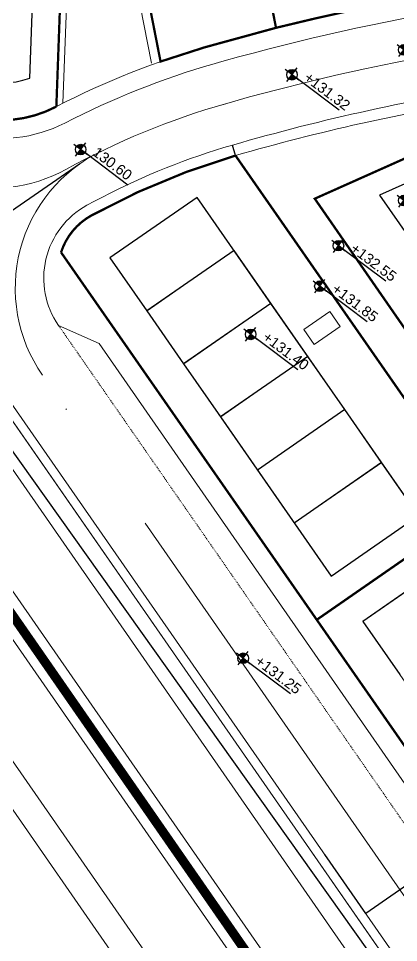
# Model space of a CAD drawing. Header units: inches. Extents: x 2 to 806, y 2 to 666.
# Drawn here: x 187.8 to 228.9, y 149.5 to 249.7 of the extents above; entities that cross this region are included whole.
import ezdxf
from ezdxf.enums import TextEntityAlignment as Align

# ---------------------------------------------------------------- set-up
doc = ezdxf.new("R2010")
doc.units = ezdxf.units.IN
doc.header["$MEASUREMENT"] = 0
for name, pattern in [('( Hidden )', [0.375, 0.25, -0.125]), ('ACAD_ISO04W100', [30, 24, -3, 0, -3]), ('DASHED', [0.75, 0.5, -0.25]), ('DASHED2', [0.375, 0.25, -0.125])]:
    doc.linetypes.add(name, pattern=pattern)
for name, color, linetype in [('.', 7, 'Continuous'), ('ASPHALT', 4, 'Continuous'), ('City_Axies', 10, 'Continuous'), ('City_Edge', 6, 'Continuous'), ('city_green', 3, 'Continuous'), ('City_road', 170, 'Continuous'), ('CL', 1, 'ACAD_ISO04W100'), ('comments', 1, 'Continuous'), ('ELV2', 4, 'Continuous'), ('pathway levels', 250, 'Continuous'), ('PAVEMENT', 2, 'Continuous'), ('set pack', 253, 'DASHED2')]:
    doc.layers.add(name, color=color, linetype=linetype)
doc.styles.add('SDC-TEXT', font='arial.ttf')
doc.linetypes.add('FENCELINE2', pattern='A,0.25,-0.1,[132,ltypeshp.shx,S=0.1,R=0,X=-0.1,Y=0],-0.1,1', length=1.45)

# ---------------------------------------------------------------- blocks, each defined once
blk = doc.blocks.new('*U289')
for points in [[(0, 1.02, 0.414214), (-1.02, 0), (0, 0)], [(0, -1.02, 0.414214), (1.02, 0), (0, 0)]]:
    blk.add_hatch(color=256).paths.add_polyline_path(points)
for p, q in [((1.62, 0), (-1.62, 0)), ((0, -1.62), (0, 1.62)), ((0, 0), (1.62, 0)), ((11.38, 0), (1.62, 0))]:
    blk.add_line(p, q)
blk.add_circle((0, 0), 1.02)
at = {"style": 'SDC-TEXT'}
blk.add_attdef('LEVEL', text='', height=2, dxfattribs=at).set_placement((2.24, 2.53), align=Align.TOP_LEFT)
blk.add_attdef('T.O.C.', (2.24, -2.56), '', height=2, dxfattribs=at)
blk = doc.blocks.new('*U291')
for points in [[(0, 1.02, 0.414214), (-1.02, 0), (0, 0)], [(0, -1.02, 0.414214), (1.02, 0), (0, 0)]]:
    blk.add_hatch(color=256).paths.add_polyline_path(points)
for p, q in [((1.62, 0), (-1.62, 0)), ((0, -1.62), (0, 1.62)), ((0, 0), (1.62, 0)), ((11.38, 0), (1.62, 0))]:
    blk.add_line(p, q)
blk.add_circle((0, 0), 1.02)
at = {"style": 'SDC-TEXT'}
blk.add_attdef('LEVEL', text='', height=2, dxfattribs=at).set_placement((2.24, 2.53), align=Align.TOP_LEFT)
blk.add_attdef('T.O.C.', (2.24, -2.56), '', height=2, dxfattribs=at)
blk = doc.blocks.new('*U277')
for points in [[(0, 1.02, 0.414214), (-1.02, 0), (0, 0)], [(0, -1.02, 0.414214), (1.02, 0), (0, 0)]]:
    blk.add_hatch(color=256).paths.add_polyline_path(points)
for p, q in [((1.62, 0), (-1.62, 0)), ((0, -1.62), (0, 1.62)), ((0, 0), (1.62, 0)), ((11.38, 0), (1.62, 0))]:
    blk.add_line(p, q)
blk.add_circle((0, 0), 1.02)
at = {"style": 'SDC-TEXT'}
blk.add_attdef('LEVEL', text='', height=2, dxfattribs=at).set_placement((2.24, 2.53), align=Align.TOP_LEFT)
blk.add_attdef('T.O.C.', (2.24, -2.56), '', height=2, dxfattribs=at)
blk = doc.blocks.new('*U272')
for points in [[(0, 1.02, 0.414214), (-1.02, 0), (0, 0)], [(0, -1.02, 0.414214), (1.02, 0), (0, 0)]]:
    blk.add_hatch(color=256).paths.add_polyline_path(points)
for p, q in [((1.62, 0), (-1.62, 0)), ((0, -1.62), (0, 1.62)), ((0, 0), (1.62, 0)), ((11.38, 0), (1.62, 0))]:
    blk.add_line(p, q)
blk.add_circle((0, 0), 1.02)
at = {"style": 'SDC-TEXT'}
blk.add_attdef('LEVEL', text='', height=2, dxfattribs=at).set_placement((2.24, 2.53), align=Align.TOP_LEFT)
blk.add_attdef('T.O.C.', (2.24, -2.56), '', height=2, dxfattribs=at)
blk = doc.blocks.new('*U268')
for points in [[(0, 1.02, 0.414214), (-1.02, 0), (0, 0)], [(0, -1.02, 0.414214), (1.02, 0), (0, 0)]]:
    blk.add_hatch(color=256).paths.add_polyline_path(points)
for p, q in [((1.62, 0), (-1.62, 0)), ((0, -1.62), (0, 1.62)), ((0, 0), (1.62, 0)), ((11.38, 0), (1.62, 0))]:
    blk.add_line(p, q)
blk.add_circle((0, 0), 1.02)
at = {"style": 'SDC-TEXT'}
blk.add_attdef('LEVEL', text='', height=2, dxfattribs=at).set_placement((2.24, 2.53), align=Align.TOP_LEFT)
blk.add_attdef('T.O.C.', (2.24, -2.56), '', height=2, dxfattribs=at)
blk = doc.blocks.new('*U114')
for points in [[(0, 1.02, 0.414214), (-1.02, 0), (0, 0)], [(0, -1.02, 0.414214), (1.02, 0), (0, 0)]]:
    blk.add_hatch(color=256).paths.add_polyline_path(points)
for p, q in [((1.62, 0), (-1.62, 0)), ((0, -1.62), (0, 1.62)), ((0, 0), (1.62, 0)), ((11.38, 0), (1.62, 0))]:
    blk.add_line(p, q)
blk.add_circle((0, 0), 1.02)
at = {"style": 'SDC-TEXT'}
blk.add_attdef('LEVEL', text='', height=2, dxfattribs=at).set_placement((2.24, 2.53), align=Align.TOP_LEFT)
blk.add_attdef('T.O.C.', (2.24, -2.56), '', height=2, dxfattribs=at)
blk = doc.blocks.new('*U444')
for points in [[(0, 1.02, 0.414214), (-1.02, 0), (0, 0)], [(0, -1.02, 0.414214), (1.02, 0), (0, 0)]]:
    blk.add_hatch(color=256).paths.add_polyline_path(points)
for p, q in [((1.62, 0), (-1.62, 0)), ((0, -1.62), (0, 1.62)), ((0, 0), (1.62, 0)), ((11.38, 0), (1.62, 0))]:
    blk.add_line(p, q)
blk.add_circle((0, 0), 1.02)
at = {"style": 'SDC-TEXT'}
blk.add_attdef('LEVEL', text='', height=2, dxfattribs=at).set_placement((2.24, 2.53), align=Align.TOP_LEFT)
blk.add_attdef('T.O.C.', (2.24, -2.56), '', height=2, dxfattribs=at)
blk = doc.blocks.new('*U433')
for points in [[(0, 1.02, 0.414214), (-1.02, 0), (0, 0)], [(0, -1.02, 0.414214), (1.02, 0), (0, 0)]]:
    blk.add_hatch(color=256).paths.add_polyline_path(points)
for p, q in [((1.62, 0), (-1.62, 0)), ((0, -1.62), (0, 1.62)), ((0, 0), (1.62, 0)), ((11.38, 0), (1.62, 0))]:
    blk.add_line(p, q)
blk.add_circle((0, 0), 1.02)
at = {"style": 'SDC-TEXT'}
blk.add_attdef('LEVEL', text='', height=2, dxfattribs=at).set_placement((2.24, 2.53), align=Align.TOP_LEFT)
blk.add_attdef('T.O.C.', (2.24, -2.56), '', height=2, dxfattribs=at)

msp = doc.modelspace()

# ---------------------------------------------------------------- hatches: boundary and pattern name
at = {"layer": '.', "linetype": 'ByBlock', "true_color": 0x136734, "transparency": 33554633}
h = msp.add_hatch(dxfattribs=at)
h.set_pattern_fill('ANSI31', color=116, angle=-55.14992)
h.set_pattern_definition([(349.850078208, (-1019091.39202, 51543.46572), (0.022028057086, 0.123043751166), [])])
h.paths.add_polyline_path([(263.375, 286.7), (263.063, 294.597, 0.3598822), (261.362, 296.496), (242.44, 299.346, 0.4750516), (240.145, 297.261), (240.807, 284.94, 0.4333597), (243.041, 283.061, -0.0051454), (248.601, 283.665, -0.0594987), (248.703, 283.756, -0.326149), (249.382, 283.741, -0.0111596), (261.478, 284.623, 0.4109268)])
h.paths.add_polyline_path([(260.747, 285.289, 0.0143823), (243.669, 283.967, -0.4297056), (241.459, 285.849), (240.89, 296.441, -0.4750516), (243.185, 298.526), (260.686, 295.89, -0.3598822), (262.386, 293.991), (262.648, 287.366, -0.4115782)], flags=16)
h.paths.add_polyline_path([(249.897, 294.481, -0.0439538), (249.819, 294.416, -1), (249.161, 295.362, -0.8526477), (249.95, 294.543), (250.066, 294.456)], flags=0)
h.paths.add_polyline_path([(235.258, 284.084), (234.539, 298.911, 0.3573486), (232.839, 300.792), (208.407, 304.472, 0.4007439), (206.147, 302.883), (201.325, 278.559, 0.5493095), (203.768, 276.228, -0.0255366), (233.541, 282.007, 0.3874726)])
h.paths.add_polyline_path([(232.815, 282.61, 0.0240854), (204.661, 277.169, -0.5481949), (202.225, 279.501), (206.704, 302.092, -0.4007439), (208.964, 303.68), (232.168, 300.185, -0.3573486), (233.867, 298.305), (234.528, 284.687, -0.3868605)], flags=16)
h.paths.add_polyline_path([(216.32, 290.223, -1), (215.662, 291.168, -1)], flags=0)
h.paths.add_polyline_path([(190.541, 276.048), (181.25, 289.44, -0.0298599), (180.58, 290.541, 0.0312712), (180.675, 289.041), (190.907, 274.293, 0.6620973), (194.512, 275.044), (200.111, 303.289, 0.4142136), (198.538, 305.639), (191.884, 306.959, 0.0127104), (191.783, 306.976, 0.6559619), (180.675, 289.041, -0.179795), (179.397, 296.857, -0.4223894), (191.682, 306.283, -0.0127104), (191.747, 306.272), (197.715, 305.089, -0.4142136), (199.288, 302.738), (194.146, 276.8, -0.6620973)])
h.paths.add_polyline_path([(367.809, 211.193), (379.765, 194.026, 0.4143525), (382.55, 193.528), (391.27, 199.607), (390.87, 200.181), (382.724, 194.503, -0.4143525), (379.939, 195), (368.998, 210.711, -0.5412294), (370.252, 213.816, 0.0690633), (417.362, 230.094, -0.3737364), (419.907, 229.458), (423.008, 225.028, -0.4147835), (422.513, 222.241), (395.792, 203.612), (396.192, 203.038), (423.489, 222.068, 0.4147835), (423.983, 224.855), (420.131, 230.358, 0.3746856), (417.58, 230.991, -0.071377), (369.075, 214.3, 0.5430658)])
h.paths.add_polyline_path([(216.763, 290.104), (221.797, 286.317), (222.834, 287.694), (217.8, 291.482)], flags=8)
edge = h.paths.add_edge_path(flags=17)
edge.add_line((400.253, 208.792), (395.864, 212.094))
edge = h.paths.add_edge_path(flags=17)
edge.add_arc((395.135, 212.643), 0.576, -55.14992, 304.85008)
edge = h.paths.add_edge_path(flags=17)
edge.add_line((395.864, 212.094), (394.406, 213.191))
edge = h.paths.add_edge_path(flags=17)
edge.add_line((395.135, 212.643), (395.864, 212.094))
edge = h.paths.add_edge_path(flags=17)
edge.add_line((394.587, 211.914), (395.684, 213.372))
h.paths.add_polyline_path([(395.908, 212.052), (400.941, 208.264), (401.978, 209.642), (396.945, 213.429)], flags=25)
h.paths.add_polyline_path([(399.422, 214.163), (402.902, 209.172), (405.325, 210.861), (401.845, 215.852)], flags=25)

# ---------------------------------------------------------------- linework, layer by layer
at = {"linetype": 'ByBlock', "lineweight": 0}
for p, q in [((268.103, 68.277), (95.635, 316.887)), ((95.635, 316.887), (268.103, 68.277)), ((277.947, 75.14), (132.229, 285.19))]:
    msp.add_line(p, q, dxfattribs=at)
at = {"layer": 'ASPHALT', "lineweight": 0}
for p, q in [((270.373, 86.057), (132.229, 285.19)), ((266.201, 93.826), (186.657, 208.487))]:
    msp.add_line(p, q, dxfattribs=at)
at = {"layer": 'ASPHALT', "color": 0, "linetype": '( Hidden )', "lineweight": 0, "ltscale": 0.35}
msp.add_line((273.596, 98.955), (192.105, 216.424), dxfattribs=at)
at = {"layer": 'ASPHALT', "lineweight": 0}
msp.add_lwpolyline([(274.186, 102.491), (273.596, 98.955, 0.4148853), (290.318, 95.951), (320.79, 117.194, 0.4135401), (323.037, 129.707), (247.427, 238.7, 0.2783845), (238.808, 242.197, 0.0336588), (209.098, 235.423, 0.0480664), (195.173, 229.446, 0.4453041), (192.105, 216.424), (196.503, 214.47), (274.186, 102.491)], format="xyb", dxfattribs=at)
for centre, radius, start, end in [((275.19, 13.236), 240.834, 81.23648, 106.08774), ((233.153, 160.175), 88, 105.96491, 117.31168), ((185.894, 251.693), 15, 214.75015, 297.31168)]:
    msp.add_arc(centre, radius, start, end, dxfattribs=at)
at = {"layer": 'City_Axies', "lineweight": 0}
msp.add_line((267.934, 68.521), (95.635, 316.887), dxfattribs=at)
at = {"layer": 'City_Edge', "lineweight": 0, "ltscale": 10}
for p, q in [((271.485, 47.612), (115.088, 273.056)), ((275.486, 73.424), (178.37, 213.416))]:
    msp.add_line(p, q, dxfattribs=at)
at = {"layer": 'city_green', "lineweight": 0}
for p, q in [((284.905, 46.69), (118.321, 286.818)), ((282.44, 44.98), (115.856, 285.108))]:
    msp.add_line(p, q, dxfattribs=at)
at = {"layer": 'City_road', "lineweight": 0}
msp.add_line((249.539, 73.983), (112.622, 271.348), dxfattribs=at)
at = {"layer": 'CL', "lineweight": 0, "ltscale": 5}
msp.add_line((269.899, 96.391), (190.355, 211.052), dxfattribs=at)
for centre, radius, start, end in [((275.19, 13.236), 236.334, 81.23648, 106.08774), ((233.153, 160.175), 83.5, 105.96491, 118.81832), ((203.912, 220.457), 16.5, 115.87705, 214.75015), ((184.95, 247.79), 16.5, 254.78697, 298.81832)]:
    msp.add_arc(centre, radius, start, end, dxfattribs=at)
at = {"layer": 'comments', "color": 3, "linetype": 'ByBlock', "lineweight": 0}
msp.add_line((193.587, 268.287), (192.578, 240.509), dxfattribs=at)
at = {"layer": 'comments', "color": 3, "linetype": 'ByBlock'}
for p, q in [((211.267, 234.833), (210.938, 235.967)), ((194.369, 233.917), (176.431, 221.473))]:
    msp.add_line(p, q, dxfattribs=at)
at = {"layer": 'comments', "color": 6, "linetype": 'ByBlock'}
msp.add_lwpolyline([(588.492, 237.295), (510.786, 237.222), (277.947, 75.14), (129.763, 283.482), (124.064, 297.288), (124.072, 309.621), (131.269, 325.395), (377.067, 498.452), (416.657, 517.574)], dxfattribs=at)
at = {"layer": 'comments', "color": 3, "linetype": 'ByBlock', "lineweight": 0}
msp.add_lwpolyline([(224.168, 277.835, 0.0242751), (198.761, 271.644, 0.3869235), (197.366, 269.341), (202.168, 244.834)], format="xyb", dxfattribs=at)
at = {"layer": 'comments', "color": 3, "linetype": 'ByBlock'}
msp.add_lwpolyline([(189.63, 261.264), (183.899, 266.81), (170.777, 257.706), (178.506, 246.566, 0.340529), (188.975, 243.237)], format="xyb", close=True, dxfattribs=at)
msp.add_lwpolyline([(246.354, 229.705), (241.3, 237.01), (226.872, 230.563), (233.594, 220.855)], close=True, dxfattribs=at)
for points in [[(215.101, 218.813), (207.107, 230.306), (197.653, 223.747), (201.65, 218)], [(211.104, 224.559), (201.65, 218), (205.646, 212.253)], [(219.098, 213.066), (215.101, 218.813), (205.646, 212.253), (209.643, 206.506)], [(223.094, 207.319), (219.098, 213.066), (209.643, 206.506), (221.633, 189.266)], [(227.091, 201.572), (223.094, 207.319), (213.64, 200.759)], [(276.898, 203.628), (284.236, 193.534), (225.364, 152.692), (220.923, 159.093)], [(221.633, 189.266), (231.088, 195.825), (227.091, 201.572), (217.637, 195.013)], [(238.507, 185.158), (234.514, 190.899), (225.059, 184.34), (229.052, 178.599)]]:
    msp.add_lwpolyline(points, dxfattribs=at)
at = {"layer": 'PAVEMENT', "lineweight": 0}
msp.add_line((281.664, 95.957), (192.373, 224.345), dxfattribs=at)
at = {"layer": 'PAVEMENT', "linetype": 'FENCELINE2', "lineweight": 0, "ltscale": 70, "const_width": 0.125}
msp.add_lwpolyline([(616.534, 519.432), (512.15, 519.427), (501.15, 513.927), (485.678, 513.926, 0.4142116), (478.678, 506.926), (465.678, 506.907, 0.4091423), (458.8, 513.905, 0.0259271), (445.386, 513.442, -0.0645411), (439.735, 513.682), (429.633, 515.432, 0.0875473), (420.809, 514.605, 0.085404), (379.355, 495.17), (139.972, 328.291, 0.4135441), (132.229, 285.19), (277.947, 75.14), (509.122, 236.296), (657.544, 236.301)], format="xyb", dxfattribs=at)
at = {"layer": 'PAVEMENT', "lineweight": 0}
msp.add_lwpolyline([(245.42, 238.013, 0.2928363), (238.59, 240.947, 0.0303637), (211.28, 234.838)], format="xyb", dxfattribs=at)
for centre, radius, start, end in [((275.19, 13.236), 242.834, 81.23648, 106.08774), ((233.153, 160.175), 90, 105.96491, 117.30755), ((185.901, 251.696), 13, 214.753, 297.30755), ((233.193, 160.093), 77.891, 106.33973, 118.80019), ((199.041, 222.215), 7, 118.80393, 162.28344)]:
    msp.add_arc(centre, radius, start, end, dxfattribs=at)
at = {"layer": 'set pack', "linetype": 'DASHED', "lineweight": 0, "ltscale": 70}
for p, q in [((203.149, 245.026), (198.132, 270.631)), ((191.864, 240.145), (192.823, 266.524)), ((192.709, 263.385), (191.988, 243.544)), ((188.975, 243.237), (189.63, 261.264)), ((197.692, 223.774), (207.107, 230.306)), ((231.088, 195.825), (207.107, 230.306)), ((201.682, 218.023), (211.137, 224.582)), ((221.633, 189.266), (197.699, 223.681)), ((205.673, 212.271), (215.127, 218.831)), ((209.663, 206.52), (219.117, 213.079)), ((213.653, 200.769), (223.108, 207.328)), ((217.643, 195.017), (227.098, 201.577)), ((221.633, 189.266), (231.088, 195.825)), ((225.059, 184.34), (234.514, 190.899)), ((249.036, 149.864), (225.059, 184.34))]:
    msp.add_line(p, q, dxfattribs=at)
at = {"layer": 'set pack', "color": 1, "linetype": 'DASHED', "lineweight": 0, "ltscale": 70}
for p, q in [((300.988, 105.827), (211.267, 234.833)), ((230.107, 215.372), (219.85, 230.163)), ((220.066, 184.527), (237.731, 196.783))]:
    msp.add_line(p, q, dxfattribs=at)
at = {"layer": 'set pack', "color": 5, "linetype": '( Hidden )', "lineweight": 0, "ltscale": 250, "const_width": 1}
msp.add_lwpolyline([(677.534, 535.434), (456.038, 535.425, 0.1530333), (370.462, 508.476), (95.635, 316.887), (268.103, 68.277), (509.122, 236.296), (677.544, 236.302)], format="xyb", close=True, dxfattribs=at)
at = {"layer": 'set pack', "color": 5, "linetype": '( Hidden )', "lineweight": 0, "ltscale": 0.5, "const_width": 1}
msp.add_lwpolyline([(677.534, 535.434), (456.038, 535.425, 0.1530333), (370.462, 508.476), (95.635, 316.887), (268.103, 68.277), (509.122, 236.296), (677.544, 236.302)], format="xyb", close=True, dxfattribs=at)
at = {"layer": 'set pack', "color": 1, "linetype": 'ByBlock', "lineweight": 0, "const_width": 0.25}
for points in [[(223.598, 275.822), (223.398, 276.707), (210.75, 273.86), (215.652, 248.682, -0.0117769), (228.405, 251.519)], [(165.78, 257.891), (175.22, 244.286, 0.3813951), (191.864, 240.145), (192.823, 266.524), (186.727, 272.423)]]:
    msp.add_lwpolyline(points, format="xyb", dxfattribs=at)
for points in [[(215.652, 248.682), (210.75, 273.86), (198.132, 270.631), (203.149, 245.026), (207.899, 246.56)], [(237.731, 196.783), (220.066, 184.527), (247.469, 145.125), (265.133, 157.381)]]:
    msp.add_lwpolyline(points, close=True, dxfattribs=at)
for points in [[(251.063, 229.928), (245.816, 237.514, 0.283874), (240.999, 239.613), (219.85, 230.163), (230.087, 215.38)], [(237.731, 196.783), (211.267, 234.833, 0.0544485), (195.667, 228.348, 0.1919777), (192.373, 224.345), (220.066, 184.527)]]:
    msp.add_lwpolyline(points, format="xyb", close=True, dxfattribs=at)
at = {"layer": 'set pack', "linetype": 'DASHED', "lineweight": 0, "ltscale": 70}
msp.add_lwpolyline([(246.354, 229.705), (241.3, 237.01), (226.872, 230.563), (233.594, 220.855)], close=True, dxfattribs=at)
at = {"layer": 'set pack', "linetype": 'ByBlock', "lineweight": 0}
msp.add_lwpolyline([(219.778, 214.361), (218.654, 215.978), (221.468, 217.934), (222.592, 216.318)], close=True, dxfattribs=at)
at = {"layer": 'set pack', "linetype": 'DASHED', "lineweight": 0, "ltscale": 70}
msp.add_arc((185.901, 251.696), 9, 214.753, 289.97374, dxfattribs=at)

# ---------------------------------------------------------------- block references
at = {"layer": 'ELV2', "color": 252}
ref = msp.add_blockref('*U289', (229.487, 246.299), dxfattribs=dict(at, xscale=0.5625047716006252, yscale=0.5625047716006252, zscale=0.5625047716006252, rotation=323.0401138320281))
ref.add_attrib('LEVEL', '+131.70', dxfattribs={"layer": '0', "height": 1.125, "rotation": 323.04011, "style": 'SDC-TEXT'}).set_placement((231.35, 246.68), align=Align.TOP_LEFT)
ref = msp.add_blockref('*U291', (217.385, 243.599), dxfattribs=dict(at, xscale=0.5625047716006252, yscale=0.5625047716006252, zscale=0.5625047716006252, rotation=323.0401138320281))
ref.add_attrib('LEVEL', '+131.32', dxfattribs={"layer": '0', "height": 1.125, "rotation": 323.04011, "style": 'SDC-TEXT'}).set_placement((219.248, 243.979), align=Align.TOP_LEFT)
ref = msp.add_blockref('*U114', (194.5, 235.488), dxfattribs=dict(at, xscale=0.5625047716006252, yscale=0.5625047716006252, zscale=0.5625047716006252, rotation=323.0401138320281))
ref.add_attrib('LEVEL', '130.60', dxfattribs={"layer": '0', "height": 1.125, "rotation": 323.04011, "style": 'SDC-TEXT'}).set_placement((196.363, 235.869), align=Align.TOP_LEFT)
ref = msp.add_blockref('*U268', (229.487, 229.966), dxfattribs=dict(at, xscale=0.5625047716006252, yscale=0.5625047716006252, zscale=0.5625047716006252, rotation=323.0401138320281))
ref.add_attrib('LEVEL', '+132.10', dxfattribs={"layer": '0', "height": 1.125, "rotation": 323.04011, "style": 'SDC-TEXT'}).set_placement((231.351, 230.346), align=Align.TOP_LEFT)
ref = msp.add_blockref('*U277', (212.91, 215.458), dxfattribs=dict(at, xscale=0.5625047716006252, yscale=0.5625047716006252, zscale=0.5625047716006252, rotation=323.0401138320281))
ref.add_attrib('LEVEL', '+131.40', dxfattribs={"layer": '0', "height": 1.125, "rotation": 323.04011, "style": 'SDC-TEXT'}).set_placement((214.773, 215.838), align=Align.TOP_LEFT)
ref = msp.add_blockref('*U272', (212.092, 180.354), dxfattribs=dict(at, xscale=0.5625047716006252, yscale=0.5625047716006252, zscale=0.5625047716006252, rotation=323.0401138320281))
ref.add_attrib('LEVEL', '+131.25', dxfattribs={"layer": '0', "height": 1.125, "rotation": 323.04011, "style": 'SDC-TEXT'}).set_placement((213.955, 180.734), align=Align.TOP_LEFT)
at = {"layer": 'pathway levels', "color": 252}
ref = msp.add_blockref('*U433', (222.414, 225.068), dxfattribs=dict(at, xscale=0.5625047716006252, yscale=0.5625047716006252, zscale=0.5625047716006252, rotation=323.0401138320281))
ref.add_attrib('LEVEL', '+132.55', dxfattribs={"layer": '0', "height": 1.125, "rotation": 323.04011, "style": 'SDC-TEXT'}).set_placement((224.277, 225.448), align=Align.TOP_LEFT)
ref = msp.add_blockref('*U444', (220.41, 220.68), dxfattribs=dict(at, xscale=0.5625047716006252, yscale=0.5625047716006252, zscale=0.5625047716006252, rotation=323.0401138320281))
ref.add_attrib('LEVEL', '+131.85', dxfattribs={"layer": '0', "height": 1.125, "rotation": 323.04011, "style": 'SDC-TEXT'}).set_placement((222.274, 221.061), align=Align.TOP_LEFT)

doc.saveas('drawing.dxf')
